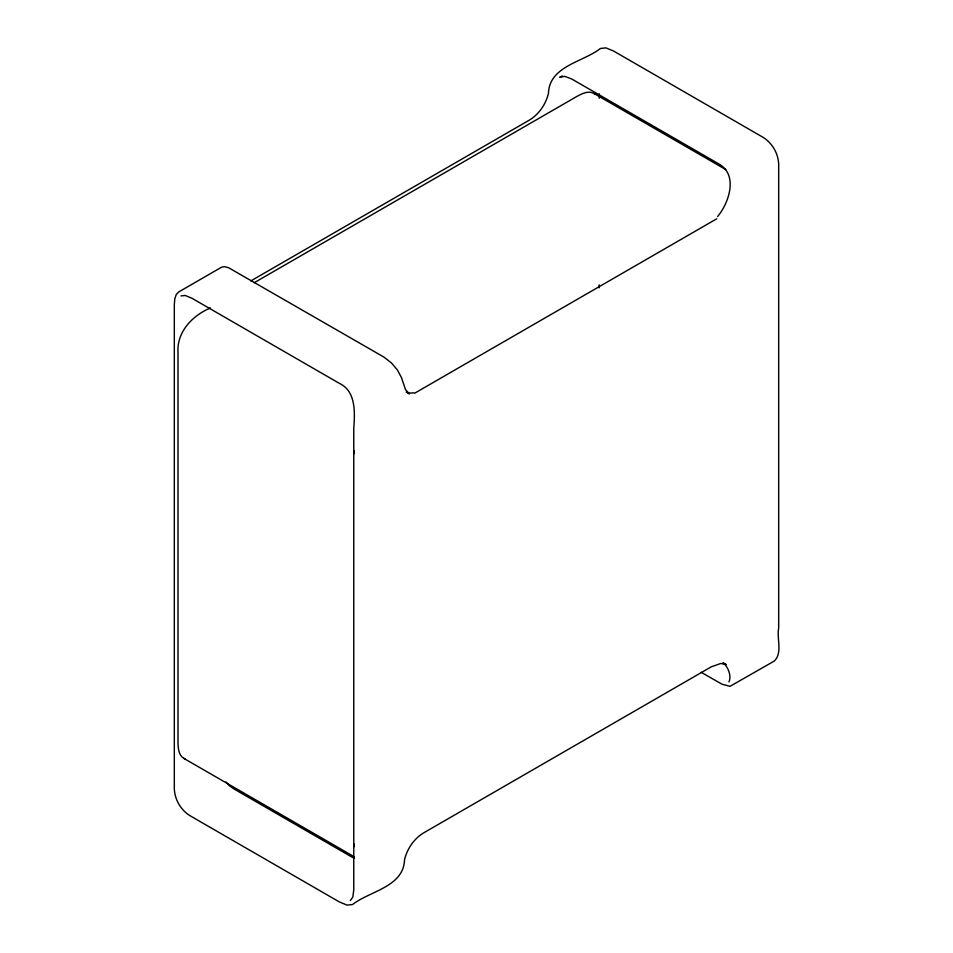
<?xml version="1.0" encoding="UTF-8"?>
<svg xmlns="http://www.w3.org/2000/svg" width="953" height="953" viewBox="0 0 953 953"><rect width="100%" height="100%" fill="white"/><g stroke="black" fill="none" stroke-linecap="round" stroke-linejoin="round"><path stroke-width="1.43" d="M353.897 453.926L353.992 450.769M717.585 216.522C728.985 203.025 738.361 175.102 719.11 164.083L571.788 79.028L564.748 76.359L559.697 77.288L562.222 75.906M728.974 681.919C731.69 675.903 728.14 666.826 723.065 662.716L726.305 664.586L720.837 663.443L711.164 666.886L424.538 832.362C414.388 838.128 407.312 848.396 404.537 859.63C403.75 886.981 369.8 890.948 352.61 904.504L347.118 905.136L339.399 901.955L191.922 816.816C180.856 810.967 173.839 798.805 174.316 786.296L174.316 304.674L174.804 298.718L176.269 294.489L178.711 291.952L221.715 267.114L224.503 266.637L228.541 267.698L384.142 357.22L391.588 363.093L397.365 369.895L401.511 377.662L405.49 389.563L409.397 393.899L406.145 392.028L409.623 393.136L413.793 392.839M350.323 900.537L352.836 897.095L353.766 889.828L353.766 428.54C354.826 413.102 356.362 391.29 339.328 383.344L191.994 298.289L185.227 295.466L180.999 295.918M250.83 280.921L528.462 120.638C538.612 114.872 545.688 104.604 548.463 93.37C549.25 66.019 583.2 62.052 600.39 48.496L605.882 47.864L613.601 51.045L761.078 136.184C772.144 142.033 779.161 154.195 778.684 166.704L778.684 628.063C776.481 638.224 782.901 652.781 774.289 661.048L730.046 686.315L721.981 684.194L701.229 672.318M210.494 307.962C192.577 315.372 176.722 331.811 177.997 352.372L177.997 742.196C178.163 747.771 178.39 754.788 183.548 758.219L354.313 856.807M254.201 282.731L576.887 96.432C581.806 93.775 587.989 90.475 593.54 93.227L725.793 169.574M414.674 393.196L716.799 218.773M183.548 758.219L185.025 758.874M354.313 858.45L233.89 788.917L229.185 785.57L225.98 781.925M593.54 93.227L594.851 94.18M353.897 843.75L353.992 846.8M599.234 93.751L599.234 98.207M599.103 284.816L599.103 287.794"/></g></svg>
